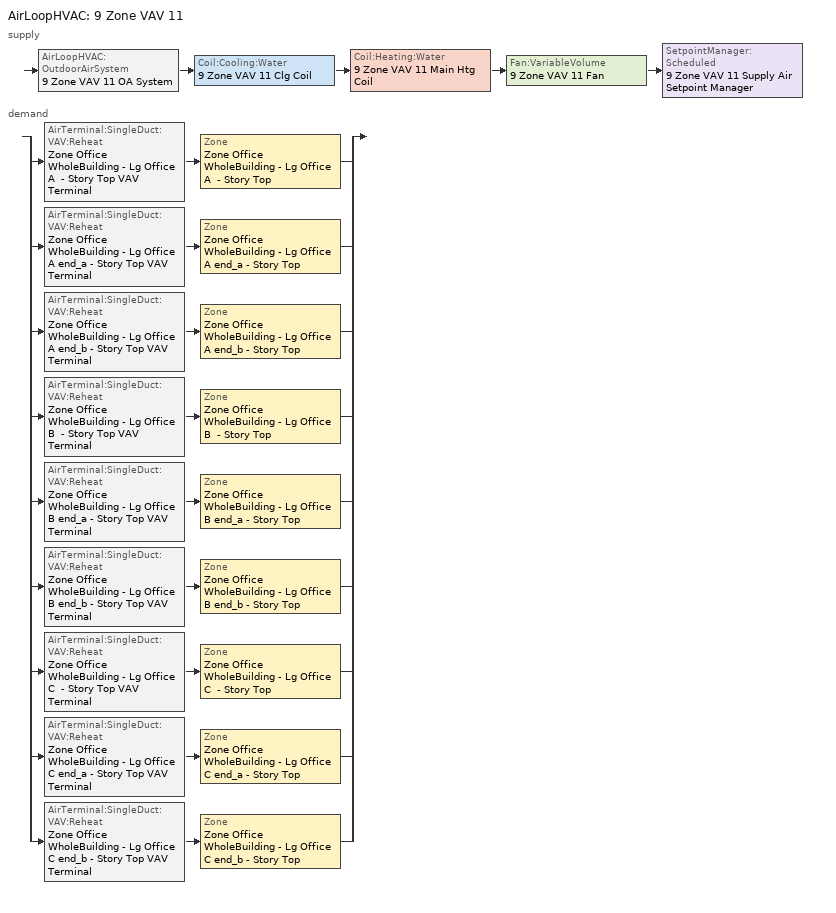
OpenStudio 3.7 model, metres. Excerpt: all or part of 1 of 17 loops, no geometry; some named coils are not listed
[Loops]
AirLoopHVAC '9 Zone VAV 11'
 supply: AirLoopHVAC:OutdoorAirSystem '9 Zone VAV 11 OA System' > Coil:Cooling:Water '9 Zone VAV 11 Clg Coil' > Coil:Heating:Water '9 Zone VAV 11 Main Htg Coil' > Fan:VariableVolume '9 Zone VAV 11 Fan' > SetpointManager:Scheduled '9 Zone VAV 11 Supply Air Setpoint Manager'
 demand: split
  | AirTerminal:SingleDuct:VAV:Reheat 'Zone Office WholeBuilding - Lg Office A  - Story Top VAV Terminal' > Zone 'Zone Office WholeBuilding - Lg Office A  - Story Top'
  | AirTerminal:SingleDuct:VAV:Reheat 'Zone Office WholeBuilding - Lg Office A end_a - Story Top VAV Terminal' > Zone 'Zone Office WholeBuilding - Lg Office A end_a - Story Top'
  | AirTerminal:SingleDuct:VAV:Reheat 'Zone Office WholeBuilding - Lg Office A end_b - Story Top VAV Terminal' > Zone 'Zone Office WholeBuilding - Lg Office A end_b - Story Top'
  | AirTerminal:SingleDuct:VAV:Reheat 'Zone Office WholeBuilding - Lg Office B  - Story Top VAV Terminal' > Zone 'Zone Office WholeBuilding - Lg Office B  - Story Top'
  | AirTerminal:SingleDuct:VAV:Reheat 'Zone Office WholeBuilding - Lg Office B end_a - Story Top VAV Terminal' > Zone 'Zone Office WholeBuilding - Lg Office B end_a - Story Top'
  | AirTerminal:SingleDuct:VAV:Reheat 'Zone Office WholeBuilding - Lg Office B end_b - Story Top VAV Terminal' > Zone 'Zone Office WholeBuilding - Lg Office B end_b - Story Top'
  | AirTerminal:SingleDuct:VAV:Reheat 'Zone Office WholeBuilding - Lg Office C  - Story Top VAV Terminal' > Zone 'Zone Office WholeBuilding - Lg Office C  - Story Top'
  | AirTerminal:SingleDuct:VAV:Reheat 'Zone Office WholeBuilding - Lg Office C end_a - Story Top VAV Terminal' > Zone 'Zone Office WholeBuilding - Lg Office C end_a - Story Top'
  | AirTerminal:SingleDuct:VAV:Reheat 'Zone Office WholeBuilding - Lg Office C end_b - Story Top VAV Terminal' > Zone 'Zone Office WholeBuilding - Lg Office C end_b - Story Top'
[Sizing:Zone] Zone Cooling Design Supply Air Temperature Input Method=SupplyAirTemperature; Zone Cooling Design Supply Air Temperature {C}=12.7778; Zone Cooling Design Supply Air Temperature Difference {deltaC}=11.11; Zone Heating Design Supply Air Temperature Input Method=SupplyAirTemperature; Zone Heating Design Supply Air Temperature {C}=40; Zone Heating Design Supply Air Temperature Difference {deltaC}=11.11; Zone Cooling Design Supply Air Humidity Ratio {kg-H2O/kg-air}=0.0085; Zone Heating Design Supply Air Humidity Ratio {kg-H2O/kg-air}=0.008; Cooling Design Air Flow Method=DesignDayWithLimit; Heating Design Air Flow Method=DesignDay; Account for Dedicated Outdoor Air System=No; Dedicated Outdoor Air System Control Strategy=NeutralSupplyAir; Dedicated Outdoor Air Low Setpoint Temperature for Design {C}=autosize; Dedicated Outdoor Air High Setpoint Temperature for Design {C}=autosize; Zone Load Sizing Method=Sensible Load Only No Latent Load; Zone Latent Cooling Design Supply Air Humidity Ratio Input Method=HumidityRatioDifference; Zone Cooling Design Supply Air Humidity Ratio Difference {kgWater/kgDryAir}=0.005; Zone Latent Heating Design Supply Air Humidity Ratio Input Method=HumidityRatioDifference; Zone Humidification Design Supply Air Humidity Ratio Difference {kgWater/kgDryAir}=0.005
Zone Office WholeBuilding - Lg Office A end_a - Story Top; Zone Office WholeBuilding - Lg Office B end_a - Story Top; Zone Office WholeBuilding - Lg Office C end_a - Story Top; Zone Office WholeBuilding - Lg Office A  - Story Top; Zone Office WholeBuilding - Lg Office B  - Story Top; Zone Office WholeBuilding - Lg Office C  - Story Top; Zone Office WholeBuilding - Lg Office A end_b - Story Top; Zone Office WholeBuilding - Lg Office B end_b - Story Top; Zone Office WholeBuilding - Lg Office C end_b - Story Top
[Zone equipment]
Zone Office WholeBuilding - Lg Office A end_a - Story Top: Zone Office WholeBuilding - Lg Office A end_a - Story Top VAV Terminal
Zone Office WholeBuilding - Lg Office B end_a - Story Top: Zone Office WholeBuilding - Lg Office B end_a - Story Top VAV Terminal
Zone Office WholeBuilding - Lg Office C end_a - Story Top: Zone Office WholeBuilding - Lg Office C end_a - Story Top VAV Terminal
Zone Office WholeBuilding - Lg Office A  - Story Top: Zone Office WholeBuilding - Lg Office A  - Story Top VAV Terminal
Zone Office WholeBuilding - Lg Office B  - Story Top: Zone Office WholeBuilding - Lg Office B  - Story Top VAV Terminal
Zone Office WholeBuilding - Lg Office C  - Story Top: Zone Office WholeBuilding - Lg Office C  - Story Top VAV Terminal
Zone Office WholeBuilding - Lg Office A end_b - Story Top: Zone Office WholeBuilding - Lg Office A end_b - Story Top VAV Terminal
Zone Office WholeBuilding - Lg Office B end_b - Story Top: Zone Office WholeBuilding - Lg Office B end_b - Story Top VAV Terminal
Zone Office WholeBuilding - Lg Office C end_b - Story Top: Zone Office WholeBuilding - Lg Office C end_b - Story Top VAV Terminal
[SetpointManager:Scheduled]
9 Zone VAV 11 Supply Air Setpoint Manager: Control Variable=Temperature; Schedule=Supply Air Temp - 55.0F; Setpoint Node or NodeList=9 Zone VAV 11 Supply Outlet Node
[AirLoopHVAC]
9 Zone VAV 11: Availability Schedule=9 Zone VAV 11 Occ Sch; Design Supply Air Flow Rate {m3/s}=autosize; Design Return Air Flow Fraction of Supply Air Flow=1
[Sizing:System]
9 Zone VAV 11: Type of Load to Size On=Sensible; Design Outdoor Air Flow Rate {m3/s}=Autosize; Central Heating Maximum System Air Flow Ratio=0.3; Preheat Design Temperature {C}=7.22222; Preheat Design Humidity Ratio {kg-H2O/kg-Air}=0.008; Precool Design Temperature {C}=12.7778; Precool Design Humidity Ratio {kg-H2O/kg-Air}=0.008; Central Cooling Design Supply Air Temperature {C}=12.7778; Central Heating Design Supply Air Temperature {C}=12.7778; Sizing Option=Coincident; 100% Outdoor Air in Cooling=No; 100% Outdoor Air in Heating=No; Central Cooling Design Supply Air Humidity Ratio {kg-H2O/kg-Air}=0.0085; Central Heating Design Supply Air Humidity Ratio {kg-H2O/kg-Air}=0.008; Cooling Design Air Flow Method=DesignDay; Heating Design Air Flow Method=DesignDay; System Outdoor Air Method=ZoneSum; Zone Maximum Outdoor Air Fraction=1; Cooling Supply Air Flow Rate Per Floor Area {m3/s-m2}=0.00996765; Cooling Fraction of Autosized Cooling Supply Air Flow Rate=1; Cooling Supply Air Flow Rate Per Unit Cooling Capacity {m3/s-W}=3.94755e-05; Heating Supply Air Flow Rate Per Floor Area {m3/s-m2}=0.00996765; Heating Fraction of Autosized Heating Supply Air Flow Rate=1; Heating Fraction of Autosized Cooling Supply Air Flow Rate=1; Heating Supply Air Flow Rate Per Unit Heating Capacity {m3/s-W}=3.15882e-05; Cooling Design Capacity Method=CoolingDesignCapacity; Cooling Design Capacity {W}=autosize; Cooling Design Capacity Per Floor Area {W/m2}=234.7; Fraction of Autosized Cooling Design Capacity=1; Heating Design Capacity Method=HeatingDesignCapacity; Heating Design Capacity {W}=autosize; Heating Design Capacity Per Floor Area {W/m2}=157; Fraction of Autosized Heating Design Capacity=1; Central Cooling Capacity Control Method=OnOff; Occupant Diversity=autosize
[Fan:VariableVolume]
9 Zone VAV 11 Fan: Availability Schedule=Always On Discrete; Fan Total Efficiency=0.6006; Pressure Rise {Pa}=1574.24; Maximum Flow Rate {m3/s}=Autosize; Fan Power Minimum Flow Rate Input Method=Fraction; Fan Power Minimum Flow Fraction=0.25; Fan Power Minimum Air Flow Rate {m3/s}=0; Motor Efficiency=0.924; Motor In Airstream Fraction=1; Fan Power Coefficient 1=0.189848; Fan Power Coefficient 2=0.31447; Fan Power Coefficient 3=0.495682; Fan Power Coefficient 4=0; Fan Power Coefficient 5=0
[Controller:OutdoorAir]
9 Zone VAV 11 OA Controller: Minimum Outdoor Air Flow Rate {m3/s}=autosize; Maximum Outdoor Air Flow Rate {m3/s}=Autosize; Economizer Control Type=NoEconomizer; Economizer Control Action Type=ModulateFlow; Economizer Maximum Limit Dry-Bulb Temperature {C}=12.7778; Economizer Maximum Limit Enthalpy {J/kg}=64000; Lockout Type=LockoutWithHeating; Minimum Limit Type=FixedMinimum; Minimum Outdoor Air Schedule=Always On Discrete; Controller Mechanical Ventilation=9 Zone VAV 11 Vent Controller; High Humidity Control=No; Heat Recovery Bypass Control Type=BypassWhenWithinEconomizerLimits; Economizer Operation Staging=InterlockedWithMechanicalCooling
[Controller:MechanicalVentilation]
9 Zone VAV 11 Vent Controller: Availability Schedule=Always On Discrete; System Outdoor Air Method=ZoneSum
[AirLoopHVAC:OutdoorAirSystem]
9 Zone VAV 11 OA System: Controller=9 Zone VAV 11 OA Controller
[AirTerminal:SingleDuct:VAV:Reheat] Availability Schedule=Always On Discrete; Maximum Air Flow Rate {m3/s}=AutoSize; Zone Minimum Air Flow Input Method=Constant; Constant Minimum Air Flow Fraction=0.3; Fixed Minimum Air Flow Rate {m3/s}=0; Maximum Hot Water or Steam Flow Rate {m3/s}=AutoSize; Minimum Hot Water or Steam Flow Rate {m3/s}=0; Convergence Tolerance=0.001; Damper Heating Action=Normal; Maximum Flow per Zone Floor Area During Reheat {m3/s-m2}=AutoSize; Maximum Flow Fraction During Reheat=AutoSize; Maximum Reheat Air Temperature {C}=40; Control For Outdoor Air=No
Name | Reheat Coil
Zone Office WholeBuilding - Lg Office A  - Story Top VAV Terminal | Zone Office WholeBuilding - Lg Office A  - Story Top Reheat Coil
Zone Office WholeBuilding - Lg Office A end_a - Story Top VAV Terminal | Zone Office WholeBuilding - Lg Office A end_a - Story Top Reheat Coil
Zone Office WholeBuilding - Lg Office A end_b - Story Top VAV Terminal | Zone Office WholeBuilding - Lg Office A end_b - Story Top Reheat Coil
Zone Office WholeBuilding - Lg Office B  - Story Top VAV Terminal | Zone Office WholeBuilding - Lg Office B  - Story Top Reheat Coil
Zone Office WholeBuilding - Lg Office B end_a - Story Top VAV Terminal | Zone Office WholeBuilding - Lg Office B end_a - Story Top Reheat Coil
Zone Office WholeBuilding - Lg Office B end_b - Story Top VAV Terminal | Zone Office WholeBuilding - Lg Office B end_b - Story Top Reheat Coil
Zone Office WholeBuilding - Lg Office C  - Story Top VAV Terminal | Zone Office WholeBuilding - Lg Office C  - Story Top Reheat Coil
Zone Office WholeBuilding - Lg Office C end_a - Story Top VAV Terminal | Zone Office WholeBuilding - Lg Office C end_a - Story Top Reheat Coil
Zone Office WholeBuilding - Lg Office C end_b - Story Top VAV Terminal | Zone Office WholeBuilding - Lg Office C end_b - Story Top Reheat Coil
[Schedule:Ruleset]
Name | Default Day Schedule | Summer Design Day Schedule | Winter Design Day Schedule
Supply Air Temp - 55.0F | Supply Air Temp - 55.0F Default
9 Zone VAV 11 Occ Sch | 9 Zone VAV 11 Occ Sch Default | 9 Zone VAV 11 Occ Sch Summer Design Day | 9 Zone VAV 11 Occ Sch Winter Design Day
[Schedule:Day]
Supply Air Temp - 55.0F Default; autogen Supply Air Temp - 55.0F 0_day_sch; autogen Supply Air Temp - 55.0F 1_day_sch: Yes, 24, 0, 12.7778
9 Zone VAV 11 Occ Sch Default: 3, 30, 0, 18, 15, 1, 24, 0, 0
9 Zone VAV 11 Occ Sch Winter Design Day; 9 Zone VAV 11 Occ Sch Summer Design Day: 24, 0, 1
9 Zone VAV 11 Occ Sch Saturday: 3, 45, 0, 20, 22, 1, 24, 0, 0
9 Zone VAV 11 Occ Sch Sunday: 24, 0, 0
[Schedule:Rule]
Name | Schedule Ruleset | Rule Order | Day Schedule | Apply Sunday | Apply Monday | Apply Tuesday | Apply Wednesday | Apply Thursday | Apply Friday | Apply Saturday | Date Specification Type | Specific Month 1 | Specific Day 1 | Specific Month 2 | Specific Day 2 | Specific Month 3 | Specific Day 3 | Specific Month 4 | Specific Day 4 | Specific Month 5 | Specific Day 5 | Specific Month 6 | Specific Day 6 | Specific Month 7 | Specific Day 7 | Specific Month 8 | Specific Day 8 | Specific Month 9 | Specific Day 9 | Specific Month 10 | Specific Day 10 | Specific Month 11 | Specific Day 11 | Specific Month 12 | Specific Day 12 | Specific Month 13 | Specific Day 13 | Specific Month 14 | Specific Day 14 | Specific Month 15 | Specific Day 15 | Specific Month 16 | Specific Day 16 | Specific Month 17 | Specific Day 17 | Specific Month 18 | Specific Day 18 | Specific Month 19 | Specific Day 19 | Specific Month 20 | Specific Day 20 | Specific Month 21 | Specific Day 21 | Specific Month 22 | Specific Day 22 | Specific Month 23 | Specific Day 23 | Specific Month 24 | Specific Day 24 | Specific Month 25 | Specific Day 25 | Specific Month 26 | Specific Day 26 | Specific Month 27 | Specific Day 27 | Specific Month 28 | Specific Day 28 | Specific Month 29 | Specific Day 29 | Specific Month 30 | Specific Day 30 | Specific Month 31 | Specific Day 31 | Specific Month 32 | Specific Day 32 | Specific Month 33 | Specific Day 33 | Specific Month 34 | Specific Day 34 | Specific Month 35 | Specific Day 35 | Specific Month 36 | Specific Day 36 | Specific Month 37 | Specific Day 37 | Specific Month 38 | Specific Day 38 | Specific Month 39 | Specific Day 39 | Specific Month 40 | Specific Day 40 | Specific Month 41 | Specific Day 41 | Specific Month 42 | Specific Day 42 | Specific Month 43 | Specific Day 43 | Specific Month 44 | Specific Day 44 | Specific Month 45 | Specific Day 45 | Specific Month 46 | Specific Day 46 | Specific Month 47 | Specific Day 47 | Specific Month 48 | Specific Day 48 | Specific Month 49 | Specific Day 49 | Specific Month 50 | Specific Day 50 | Specific Month 51 | Specific Day 51 | Specific Month 52 | Specific Day 52 | Start Month | Start Day | End Month | End Day
autogen Supply Air Temp - 55.0F 0 | Supply Air Temp - 55.0F | 0 | autogen Supply Air Temp - 55.0F 0_day_sch | Yes | Yes | Yes | Yes | Yes | Yes | Yes | SpecificDates | 1 | 6 | 1 | 13 | 1 | 20 | 1 | 27 | 2 | 3 | 2 | 10 | 2 | 17 | 2 | 24 | 3 | 3 | 3 | 10 | 3 | 17 | 3 | 24 | 3 | 31 | 4 | 7 | 4 | 14 | 4 | 21 | 4 | 28 | 5 | 5 | 5 | 12 | 5 | 19 | 5 | 26 | 6 | 2 | 6 | 9 | 6 | 16 | 6 | 23 | 6 | 30 | 7 | 7 | 7 | 14 | 7 | 21 | 7 | 28 | 8 | 4 | 8 | 11 | 8 | 18 | 8 | 25 | 9 | 1 | 9 | 8 | 9 | 15 | 9 | 22 | 9 | 29 | 10 | 6 | 10 | 13 | 10 | 20 | 10 | 27 | 11 | 3 | 11 | 10 | 11 | 17 | 11 | 24 | 12 | 1 | 12 | 8 | 12 | 15 | 12 | 22 | 12 | 29
autogen Supply Air Temp - 55.0F 1 | Supply Air Temp - 55.0F | 1 | autogen Supply Air Temp - 55.0F 1_day_sch | Yes | Yes | Yes | Yes | Yes | Yes | Yes | SpecificDates | 1 | 7 | 1 | 14 | 1 | 21 | 1 | 28 | 2 | 4 | 2 | 11 | 2 | 18 | 2 | 25 | 3 | 4 | 3 | 11 | 3 | 18 | 3 | 25 | 4 | 1 | 4 | 8 | 4 | 15 | 4 | 22 | 4 | 29 | 5 | 6 | 5 | 13 | 5 | 20 | 5 | 27 | 6 | 3 | 6 | 10 | 6 | 17 | 6 | 24 | 7 | 1 | 7 | 8 | 7 | 15 | 7 | 22 | 7 | 29 | 8 | 5 | 8 | 12 | 8 | 19 | 8 | 26 | 9 | 2 | 9 | 9 | 9 | 16 | 9 | 23 | 9 | 30 | 10 | 7 | 10 | 14 | 10 | 21 | 10 | 28 | 11 | 4 | 11 | 11 | 11 | 18 | 11 | 25 | 12 | 2 | 12 | 9 | 12 | 16 | 12 | 23 | 12 | 30
9 Zone VAV 11 Occ Sch Saturday Rule | 9 Zone VAV 11 Occ Sch | 1 | 9 Zone VAV 11 Occ Sch Saturday |  |  |  |  |  |  | Yes | DateRange |  |  |  |  |  |  |  |  |  |  |  |  |  |  |  |  |  |  |  |  |  |  |  |  |  |  |  |  |  |  |  |  |  |  |  |  |  |  |  |  |  |  |  |  |  |  |  |  |  |  |  |  |  |  |  |  |  |  |  |  |  |  |  |  |  |  |  |  |  |  |  |  |  |  |  |  |  |  |  |  |  |  |  |  |  |  |  |  |  |  |  |  |  |  |  |  |  |  |  |  |  |  |  |  | 1 | 1 | 12 | 31
9 Zone VAV 11 Occ Sch Sunday Rule | 9 Zone VAV 11 Occ Sch | 0 | 9 Zone VAV 11 Occ Sch Sunday | Yes |  |  |  |  |  |  | DateRange |  |  |  |  |  |  |  |  |  |  |  |  |  |  |  |  |  |  |  |  |  |  |  |  |  |  |  |  |  |  |  |  |  |  |  |  |  |  |  |  |  |  |  |  |  |  |  |  |  |  |  |  |  |  |  |  |  |  |  |  |  |  |  |  |  |  |  |  |  |  |  |  |  |  |  |  |  |  |  |  |  |  |  |  |  |  |  |  |  |  |  |  |  |  |  |  |  |  |  |  |  |  |  |  | 1 | 1 | 12 | 31
[Schedule:Constant]
Always On Discrete: Value=1
